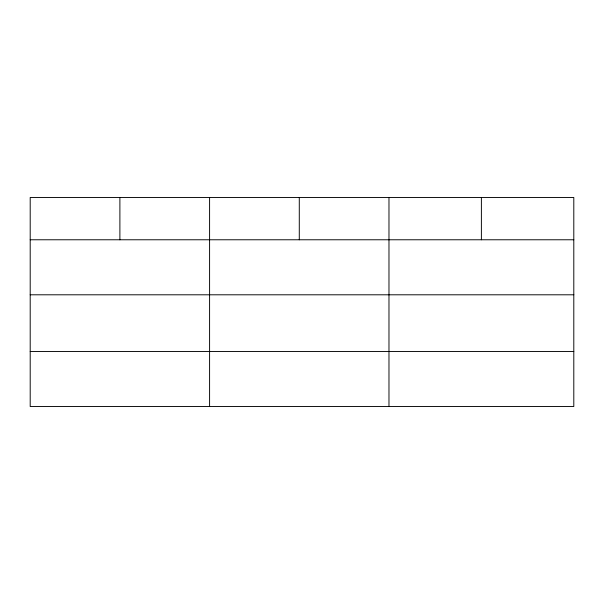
<?xml version="1.0" encoding="UTF-8"?>
<svg xmlns="http://www.w3.org/2000/svg" width="604" height="604" viewBox="0 0 604 604"><rect width="100%" height="100%" fill="white"/><g stroke="black" fill="none" stroke-linecap="round" stroke-linejoin="round"><path stroke-width="0.91" d="M573.8 294.797L573.8 197.478L30.2 197.478L30.2 406.522L573.8 406.522L573.8 294.797L30.2 294.797M30.2 239.773L573.8 239.773M30.2 351.498L573.8 351.498M481.388 197.478L481.388 239.773M388.976 197.478L388.976 406.522M299.282 197.478L299.282 239.773M209.588 197.478L209.588 406.522M119.894 197.478L119.894 239.773"/></g></svg>
